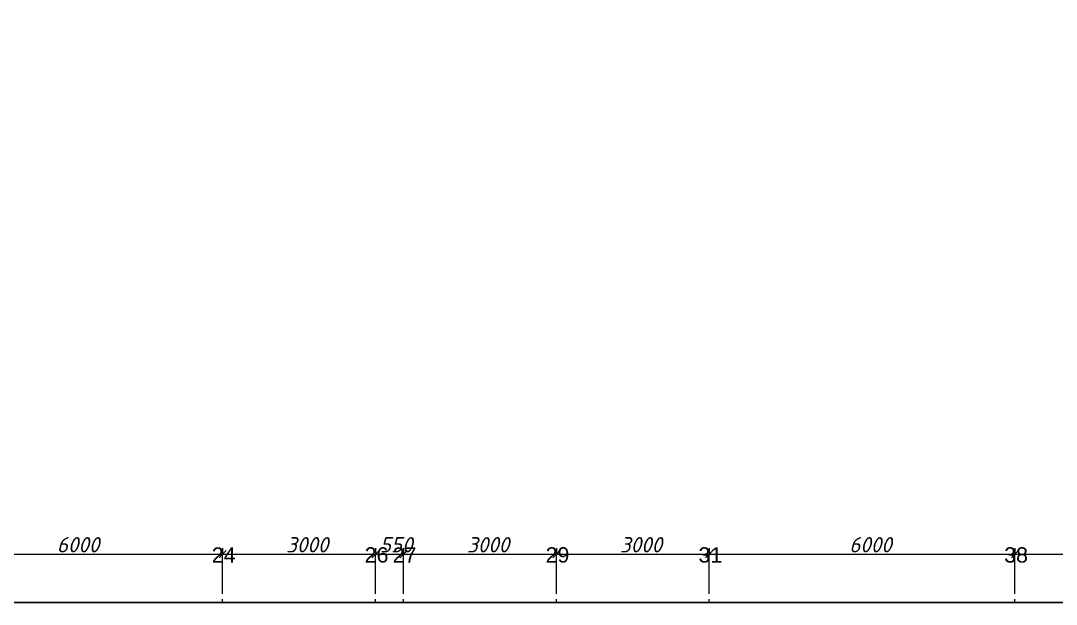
# Model space of a CAD drawing. Header units: millimetres. Extents: x -81576 to 1046824, y -248937 to 691537.
# Drawn here: x 130033 to 150356, y 547636 to 559096 of the extents above; entities that cross this region are included whole.
import ezdxf

# ---------------------------------------------------------------- set-up
doc = ezdxf.new("R2010")
doc.units = ezdxf.units.MM
doc.layers.add('PDF _Геометрия', color=7, linetype='Continuous', true_color=0x1d1d1d)
doc.layers.add('PDF _Текст', color=7, linetype='Continuous')
doc.styles.add('PDF ArialMT', font='arial.ttf')
doc.styles.add('PDF ISOCPEUR Italic', font='isocpeui.ttf')

msp = doc.modelspace()

# ---------------------------------------------------------------- linework, layer by layer
at = {"layer": 'PDF _Геометрия', "color": 7, "lineweight": 9}
msp.add_lwpolyline([(96004.5, 535380), (96004.5, 585971.6), (122994.5, 585971.6), (122994.5, 547671.5), (169194.5, 547671.5), (169194.5, 581171.6), (172944.5, 581171.6), (172944.5, 582548.4), (172944.5, 581171.6), (169194.5, 581171.6), (169194.5, 547671.5), (122994.5, 547671.5), (122994.5, 585971.6), (96004.5, 585971.6)], close=True, dxfattribs=at)
for points in [[(133994.5, 548740.5), (133994.5, 548620.5), (134064.5, 548690.5)], [(136994.5, 548740.5), (136994.5, 548620.5), (137064.5, 548690.5)], [(137544.5, 548740.5), (137544.5, 548620.5), (137614.5, 548690.5)], [(140544.5, 548740.5), (140544.5, 548620.5), (140614.5, 548690.5)], [(143544.5, 548740.5), (143544.5, 548620.5), (143614.5, 548690.5)], [(149544.5, 548740.5), (149544.5, 548620.5), (149614.5, 548690.5)], [(127994.5, 547838.8), (127994.5, 548299), (127994.5, 548620.5), (133994.5, 548620.5), (133924.5, 548550.5)], [(133994.5, 547838.8), (133994.5, 548299), (133994.5, 548620.5), (136994.5, 548620.5), (136924.5, 548550.5)], [(136994.5, 547838.8), (136994.5, 548299), (136994.5, 548620.5), (137544.5, 548620.5), (137474.5, 548550.5)], [(137544.5, 547838.8), (137544.5, 548299), (137544.5, 548620.5), (140544.5, 548620.5), (140474.5, 548550.5)], [(140544.5, 547838.8), (140544.5, 548299), (140544.5, 548620.5), (143544.5, 548620.5), (143474.5, 548550.5)], [(143544.5, 547838.8), (143544.5, 548299), (143544.5, 548620.5), (149544.5, 548620.5), (149474.5, 548550.5)], [(149544.5, 547838.8), (149544.5, 548299), (149544.5, 548620.5), (152544.5, 548620.5), (152474.5, 548550.5)], [(133994.5, 547685.8), (133994.5, 547738.8)], [(136994.5, 547685.8), (136994.5, 547738.8)], [(137544.5, 547685.8), (137544.5, 547738.8)], [(140544.5, 547685.8), (140544.5, 547738.8)], [(143544.5, 547685.8), (143544.5, 547738.8)], [(149544.5, 547685.8), (149544.5, 547738.8)]]:
    msp.add_lwpolyline(points, dxfattribs=at)

# ---------------------------------------------------------------- texts
at = {"layer": 'PDF _Текст', "char_height": 300, "attachment_point": 4}
for s, insert, style in [('6000', (130741.7, 548805.3), 'PDF ISOCPEUR Italic'), ('3000', (135241.7, 548805.3), 'PDF ISOCPEUR Italic'), ('550', (137079.9, 548805.3), 'PDF ISOCPEUR Italic'), ('3000', (138791.7, 548805.3), 'PDF ISOCPEUR Italic'), ('3000', (141791.7, 548805.3), 'PDF ISOCPEUR Italic'), ('6000', (146291.7, 548805.3), 'PDF ISOCPEUR Italic'), ('24', (133783.7, 548603.6), 'PDF ArialMT'), ('26', (136783.7, 548603.6), 'PDF ArialMT'), ('27', (137333.7, 548603.6), 'PDF ArialMT'), ('29', (140333.7, 548603.6), 'PDF ArialMT'), ('31', (143333.7, 548603.6), 'PDF ArialMT'), ('38', (149333.7, 548603.6), 'PDF ArialMT')]:
    msp.add_mtext(s, dxfattribs=dict(at, insert=insert, style=style))

doc.saveas('drawing.dxf')
